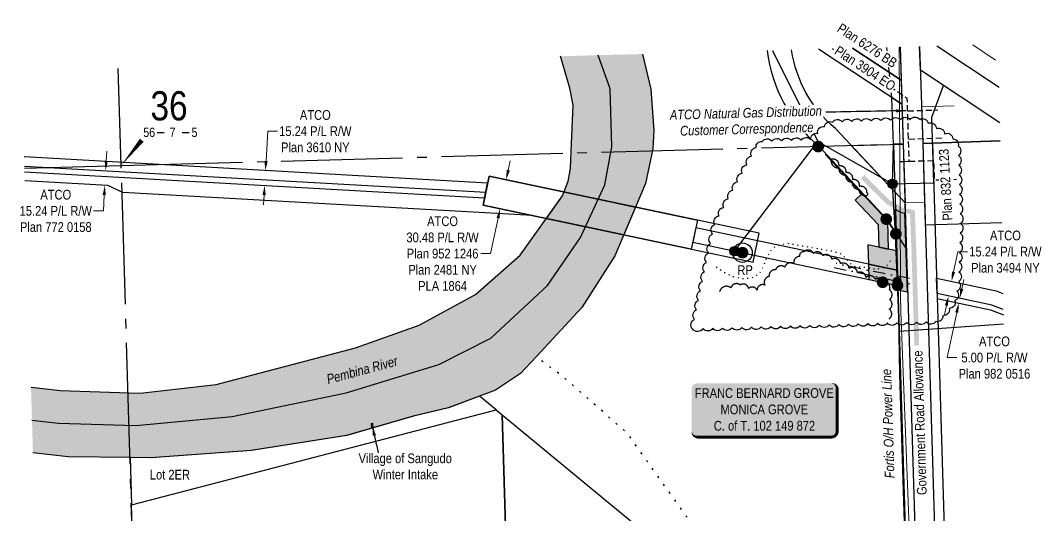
# Model space of a CAD drawing. Extents: x 637295 to 638874, y 5971243 to 5973352.
# Drawn here: x 637477 to 638530, y 5972107 to 5972617 of the extents above; entities that cross this region are included whole.
import ezdxf
from ezdxf.enums import TextEntityAlignment as Align

# ---------------------------------------------------------------- set-up
doc = ezdxf.new("R2010")
doc.units = 0
doc.header["$LTSCALE"] = 5
doc.header["$PDMODE"] = 3
doc.header["$PDSIZE"] = 0.5
for name, pattern in [('0', [1, 1, 0]), ('ACAD_ISO02W100', [15, 12, -3]), ('DASHDOT', [25.4, 12.7, -6.35, 0, -6.35]), ('DASHED4', [1.875, 1.25, -0.625]), ('foc-QUARTERLINE', [33, 25, -3, 2, -3]), ('foc-TOPO', [1, 0.2, -0.8]), ('foc-WHEELTRACKS', [2, 0.4, -1.6]), ('POWERLINE5', [7.8, 2.4, -0.6, 0.6, -0.6, 0.6, -0.6, 2.4]), ('UG_PIPE', [1.875, 1.25, -0.625])]:
    doc.linetypes.add(name, pattern=pattern)
doc.layers.get('Defpoints').update_dxf_attribs({"color": 9})
for name, color, linetype in [('10', 1, 'Continuous'), ('35', 37, 'Continuous'), ('9', 3, 'Continuous'), ('AS-FENCE-DASH', 48, 'foc-FENCE-DASH'), ('AS-OWNER', 7, 'Continuous'), ('AS-PIPE-UG', 44, 'UG_PIPE'), ('AS-PIPE-UG-CLIENT HIGH PRESSURE', 240, 'DASHDOT'), ('AS-PIPE-UG-T', 44, 'Continuous'), ('AS-POWER', 104, 'foc-POWER'), ('AS-POWER-EXISTING', 72, 'POWERLINE5'), ('AS-POWER-EXISTING-PP', 72, 'Continuous'), ('AS-POWER-OH-ATCO PIPELINES', 241, 'foc-OHPOWER'), ('AS-ROADS', 254, 'Continuous'), ('F-RW', 190, 'Continuous'), ('L-MON', 1, 'Continuous'), ('L-ROAD-T', 7, 'Continuous'), ('L-SEC', 7, 'Continuous'), ('L-SECLBL', 7, 'Continuous'), ('L-SECQ', 8, 'foc-QUARTERLINE'), ('L-TITLEDB', 4, 'Continuous'), ('L-TITLEDB-T', 4, 'Continuous'), ('P-TEMP WITHIN RW-H', 254, 'Continuous'), ('P-TEMP-ATCO PIPELINES', 104, 'Continuous'), ('P-TEMP-ATCO PIPELINES-H', 71, 'Continuous'), ('PROPOSED-SCOPE', 240, 'Continuous'), ('T-BUSH', 110, '0'), ('T-GENERAL', 48, 'foc-TOPO'), ('T-WATER', 160, 'Continuous'), ('T-WATER-H', 133, 'Continuous'), ('T-WATER-P3', 160, 'foc-WHEELTRACKS'), ('T-WATER-T', 170, 'Continuous')]:
    doc.layers.add(name, color=color, linetype=linetype)
doc.layers.add('AS-GENERAL', color=48, linetype='Continuous', lineweight=18)
doc.layers.add('F-RW-T', color=190, linetype='Continuous', lineweight=9)
doc.layers.add('AS-TELUS-ATCO PIPELINES', color=7, linetype='foc-TEL', lineweight=9, true_color=0xff9c38)
for name, color, linetype, true_color in [('P-GROUND DISTURBANCE', 7, 'DASHED4', 0x454545), ('P-GROUND DISTURBANCE-H', 7, 'Continuous', 0x999999), ('P-TEMP-WITHIN RW', 7, 'Continuous', 0x787878)]:
    doc.layers.add(name, color=color, linetype=linetype, true_color=true_color)
doc.styles.add('80', font='ARIALN.TTF', dxfattribs={"height": 10})
doc.styles.add('80CG', font='ARIALN.TTF', dxfattribs={"height": 10})
doc.styles.add('80L', font='ARIALN.TTF', dxfattribs={"height": 10})
doc.styles.add('foc-LtypeFont', font='ARIALN.TTF', dxfattribs={"height": 7.35})
doc.styles.add('SIMPLEX', font='ARIALN.TTF')
doc.linetypes.add('foc-FENCE-DASH', pattern='A,0.5,-0.5,1,-0.5,1,-0.5,1,-0.5,1,-0.5,["X",foc-LtypeFont,S=0.2,R=0,X=-0.625,Y=-0.75],-0.5', length=7.5)
doc.linetypes.add('foc-OHPOWER', pattern='A,10,-1,["O/P",foc-LtypeFont,S=0.2,R=0,X=-0.5,Y=-0.75],-3.25', length=14.25)
doc.linetypes.add('foc-POWER', pattern='A,6,-1,["P",foc-LtypeFont,S=0.2,R=0,X=-0.625,Y=-0.75],-1.24,4', length=12.24)
doc.linetypes.add('foc-TEL', pattern='A,2,-1,["T",foc-LtypeFont,S=0.2,R=0,X=-0.425,Y=-0.75],-1.24,8', length=12.24)
doc.linetypes.add('foc-TOPO-flowdirection-NOLINE', pattern='A,0,[">",foc-LtypeFont,S=0.3,R=0,X=0,Y=-0.945],-20,[">",foc-LtypeFont,S=0.3,R=0,X=0,Y=-0.945],0', length=20)
doc.dimstyles.new('Compass 5 000', dxfattribs={"dimscale": 5, "dimtxt": 9, "dimasz": 2, "dimexe": 0.2, "dimexo": 0.0625, "dimgap": 0.5, "dimtad": 0, "dimtih": 1, "dimtoh": 1, "dimzin": 0, "dimdsep": 46, "dimtxsty": '80CG', "dimcen": 0.1, "dimse1": 1, "dimse2": 1, "dimclrd": 256, "dimclrt": 256, "dimaunit": 1, "dimadec": 4, "dimazin": 0, "dimtfac": 0.06, "dimtofl": 0, "dimtmove": 0, "dimatfit": 1, "dimfxl": 0.2, "dimtolj": 1, "dimtzin": 0, "dimlwd": -1, "dimarcsym": 0})

# ---------------------------------------------------------------- blocks, each defined once
blk = doc.blocks.new('fdia')
at = {"color": 255, "const_width": 1}
blk.add_lwpolyline([(-0.5, 0, 1), (0.5, 0, 1)], format="xyb", close=True, dxfattribs=at)
blk = doc.blocks.new('Fdiaa')
blk.add_blockref('fdia', (0, 0))
blk = doc.blocks.new('fdib')
at = {"color": 1, "const_width": 1.6}
blk.add_lwpolyline([(-0.4, 0, 1), (0.4, 0, 1)], format="xyb", close=True, dxfattribs=at)
at = {"color": 1}
blk.add_circle((0, 0), 0.8, dxfattribs=at)
blk = doc.blocks.new('Fdibb')
blk.add_blockref('fdib', (0, 0))
blk = doc.blocks.new('fdicc')
for name in ['Fdibb', 'Fdiaa']:
    blk.add_blockref(name, (0, 0))
blk = doc.blocks.new('FDI')
blk.add_blockref('fdicc', (0, 0))
blk = doc.blocks.new('POWERPOLE')
h = blk.add_hatch(color=255)
edge = h.paths.add_edge_path()
edge.add_arc((0, 0), 0.96, 0, 360)
at = {"linetype": 'Continuous'}
for p, q in [((0.68, -0.68), (-0.68, 0.68)), ((-0.68, -0.68), (0.68, 0.68))]:
    blk.add_line(p, q, dxfattribs=at)
blk.add_circle((0, 0), 0.96, dxfattribs=at)
blk = doc.blocks.new('*D511')
at = {"layer": 'Defpoints', "color": 0, "transparency": 16777216}
for p in [(637729.4, 5972462.4), (637867.1, 5972454.6), (637866.3, 5972439.4)]:
    blk.add_point(p, dxfattribs=at)
at = {"layer": 'F-RW-T', "transparency": 16777216}
for p, q in [((637730, 5972472.4), (637731.7, 5972503)), ((637731.7, 5972503), (637741.7, 5972503)), ((637728, 5972437.2), (637727.5, 5972427.3))]:
    blk.add_line(p, q, dxfattribs=at)
for points in [[(637728.3, 5972472.5), (637731.7, 5972472.3), (637729.4, 5972462.4)], [(637726.4, 5972437.3), (637729.7, 5972437.1), (637728.6, 5972447.2)]]:
    blk.add_solid(points, dxfattribs=at)
at = {"layer": 'F-RW-T', "transparency": 16777216, "insert": (637780.8, 5972503), "char_height": 10, "attachment_point": 5, "style": '80CG'}
blk.add_mtext('\\A1;ATCO\\P15.24 P/L R/W\\PPlan 3610 NY', dxfattribs=at)
blk = doc.blocks.new('*D512')
at = {"layer": 'Defpoints', "color": 0, "transparency": 16777216}
for p in [(637542.3, 5972463.7), (637541.4, 5972448.4), (637563.9, 5972447.1)]:
    blk.add_point(p, dxfattribs=at)
at = {"layer": 'F-RW-T', "transparency": 16777216}
for p, q in [((637565.4, 5972472.4), (637565.9, 5972482.4)), ((637563.4, 5972437.2), (637562.4, 5972420.9)), ((637562.4, 5972420.9), (637552.4, 5972420.9))]:
    blk.add_line(p, q, dxfattribs=at)
for points in [[(637563.7, 5972472.5), (637567, 5972472.3), (637564.8, 5972462.4)], [(637561.7, 5972437.3), (637565, 5972437.1), (637563.9, 5972447.1)]]:
    blk.add_solid(points, dxfattribs=at)
at = {"layer": 'F-RW-T', "transparency": 16777216, "insert": (637513.4, 5972420.9), "char_height": 10, "attachment_point": 5, "style": '80CG'}
blk.add_mtext('\\A1;ATCO\\P15.24 P/L R/W\\PPlan 772 0158', dxfattribs=at)
blk = doc.blocks.new('*D513')
at = {"layer": 'Defpoints', "color": 0, "transparency": 16777216}
for p in [(638084.8, 5972430.3), (637971.2, 5972423.2), (638078.5, 5972400.5)]:
    blk.add_point(p, dxfattribs=at)
at = {"layer": 'F-RW-T', "transparency": 16777216}
for p, q in [((637979.5, 5972462.8), (637981.6, 5972472.6)), ((637969.1, 5972413.5), (637961.3, 5972376.9)), ((637961.3, 5972376.9), (637951.3, 5972376.9))]:
    blk.add_line(p, q, dxfattribs=at)
for points in [[(637977.9, 5972463.2), (637981.2, 5972462.5), (637977.5, 5972453.1)], [(637967.5, 5972413.8), (637970.7, 5972413.1), (637971.2, 5972423.2)]]:
    blk.add_solid(points, dxfattribs=at)
at = {"layer": 'F-RW-T', "transparency": 16777216, "insert": (637911.9, 5972376.9), "char_height": 10, "attachment_point": 5, "style": '80CG'}
blk.add_mtext('\\A1;ATCO\\P30.48 P/L R/W\\PPlan 952 1246\\PPlan 2481 NY\\PPLA 1864', dxfattribs=at)
blk = doc.blocks.new('*D515')
at = {"layer": 'Defpoints', "color": 0, "transparency": 16777216}
for p in [(638429.7, 5972349.6), (638436.2, 5972348.2), (638426.5, 5972334.7)]:
    blk.add_point(p, dxfattribs=at)
at = {"layer": 'F-RW-T', "transparency": 16777216}
for p, q in [((638438.3, 5972358), (638442.7, 5972378.9)), ((638442.7, 5972378.9), (638452.7, 5972378.9)), ((638431, 5972323.6), (638428.9, 5972313.8))]:
    blk.add_line(p, q, dxfattribs=at)
for points in [[(638436.7, 5972358.4), (638439.9, 5972357.7), (638436.2, 5972348.2)], [(638429.4, 5972323.9), (638432.6, 5972323.2), (638433.1, 5972333.3)]]:
    blk.add_solid(points, dxfattribs=at)
at = {"layer": 'F-RW-T', "transparency": 16777216, "insert": (638491.8, 5972378.9), "char_height": 10, "attachment_point": 5, "style": '80CG', "bg_fill": 3, "box_fill_scale": 1.1, "bg_fill_color": 256, "bg_fill_true_color": 13158600, "bg_fill_transparency": 0}
blk.add_mtext('\\A1;ATCO\\P15.24 P/L R/W\\PPlan 3494 NY', dxfattribs=at)
blk = doc.blocks.new('*D516')
at = {"layer": 'Defpoints', "color": 0, "transparency": 16777216}
for p in [(638443.7, 5972326), (638459.5, 5972327.8), (638458.4, 5972322.9)]:
    blk.add_point(p, dxfattribs=at)
at = {"layer": 'F-RW-T', "transparency": 16777216}
for p, q in [((638446.8, 5972340.7), (638448.9, 5972350.4)), ((638441.6, 5972316.2), (638439.6, 5972306.4)), ((638431.8, 5972269.8), (638439.6, 5972306.4)), ((638441.8, 5972269.8), (638431.8, 5972269.8))]:
    blk.add_line(p, q, dxfattribs=at)
for points in [[(638445.2, 5972341), (638448.4, 5972340.3), (638444.7, 5972330.9)], [(638440, 5972316.5), (638443.3, 5972315.9), (638443.7, 5972326)]]:
    blk.add_solid(points, dxfattribs=at)
at = {"layer": 'F-RW-T', "transparency": 16777216, "insert": (638480.5, 5972269.8), "char_height": 10, "attachment_point": 5, "style": '80CG'}
blk.add_mtext('\\A1;ATCO\\P5.00 P/L R/W\\PPlan 982 0516', dxfattribs=at)
blk = doc.blocks.new('L-SECLBL')
at = {"layer": '9', "color": 7}
for p, q in [((-5.1, -27.8), (-12.3, -27.8)), ((20.7, -27.8), (13.5, -27.8))]:
    blk.add_line(p, q, dxfattribs=at)
at = {"layer": '10', "color": 2, "style": 'SIMPLEX'}
blk.add_attdef('SEC', text='', height=30, dxfattribs=at).set_placement((0, 0), align=Align.MIDDLE)
at = {"layer": '10', "color": 5, "style": '80L'}
blk.add_attdef('TWP', text='', height=9.5, dxfattribs=at).set_placement((-14.4, -27.4), align=Align.MIDDLE_RIGHT)
blk.add_attdef('RGE', text='', height=9.5, dxfattribs=at).set_placement((3.6, -27.4), align=Align.MIDDLE_CENTER)
blk.add_attdef('MER', text='', height=9.5, dxfattribs=at).set_placement((23.2, -27.4), align=Align.MIDDLE_LEFT)
blk = doc.blocks.new('*U521')
h = blk.add_hatch(color=59)
edge = h.paths.add_edge_path()
edge.add_line((-69, -28.5), (69, -28.5))
edge.add_arc((69, -22.5), 6, 270, 360)
edge.add_line((75, -22.5), (75, 21))
edge.add_arc((69, 21), 6, 0, 90)
edge.add_line((69, 27), (-69, 27))
edge.add_arc((-69, 21), 6, 90, 180)
edge.add_line((-75, 21), (-75, -22.5))
edge.add_arc((-69, -22.5), 6, 180, 270)
at = {"color": 1, "flags": 128}
blk.add_lwpolyline([(-69, -28.5, 3, 3, 0), (69, -28.5, 3, 3, 0.414214), (75, -22.5, 3, 3, 0), (75, 21, 3, 0, 0.414214), (69, 27, 0, 0, 0), (-69, 27, 0, 0, 0.414214), (-75, 21, 0, 0, 0), (-75, -22.5, 0, 3, 0.414214)], format="xyseb", close=True, dxfattribs=at)
blk.add_lwpolyline([(-55.9, -16.3, 0, 7.5, 0), (0, 0, 0, 0, 0)], format="xyseb", dxfattribs=at)
at = {"color": 1, "style": '80'}
blk.add_attdef('ENTER_TEXT_001', (-36, -5), '', height=10, dxfattribs=at)
blk = doc.blocks.new('*U573')
at = {"layer": '35', "color": 3}
blk.add_circle((0, 0), 10, dxfattribs=at)
at = {"layer": '35', "color": 3, "style": '80'}
blk.add_attdef('RP_001', (-5.3, -22.9), '', height=10, dxfattribs=at)
blk = doc.blocks.new('*X575')
at = {"color": 0}
for p, q in [((102.1, -2061.6), (108.8, -2061.6)), ((102.2, -2061.7), (108.8, -2061.7)), ((102.3, -2061.4), (108.6, -2061.4)), ((102.3, -2061.9), (108.6, -2061.9)), ((102.5, -2061.2), (108.5, -2061.2)), ((102.5, -2062), (108.4, -2062)), ((102.6, -2062.2), (108.3, -2062.2)), ((102.7, -2061.1), (108.2, -2061.1)), ((102.8, -2062.3), (108.1, -2062.3)), ((102.9, -2060.9), (108, -2060.9)), ((103, -2062.5), (108, -2062.5)), ((103.1, -2062.7), (107.8, -2062.7)), ((103.2, -2060.8), (107.7, -2060.8)), ((103.3, -2062.8), (107.7, -2062.8)), ((103.4, -2063), (107.5, -2063)), ((103.4, -2067), (107.5, -2067)), ((103.5, -2060.6), (107.4, -2060.6)), ((103.6, -2063.1), (107.3, -2063.1)), ((103.6, -2066.9), (107.3, -2066.9)), ((103.7, -2063.3), (107.2, -2063.3)), ((103.8, -2066.7), (107.2, -2066.7)), ((103.9, -2060.5), (107, -2060.5)), ((103.9, -2063.4), (107, -2063.4)), ((103.9, -2066.6), (107, -2066.6)), ((104.1, -2063.6), (106.9, -2063.6)), ((104.1, -2066.4), (106.9, -2066.4)), ((104.2, -2063.7), (106.7, -2063.7)), ((104.2, -2066.2), (106.7, -2066.2)), ((104.4, -2063.9), (106.6, -2063.9)), ((104.4, -2066.1), (106.6, -2066.1)), ((104.5, -2060.3), (106.5, -2060.3)), ((104.5, -2064.1), (106.4, -2064.1)), ((104.5, -2065.9), (106.4, -2065.9)), ((104.7, -2064.2), (106.3, -2064.2)), ((104.7, -2065.8), (106.2, -2065.8)), ((104.8, -2064.4), (106.1, -2064.4)), ((104.8, -2065.6), (106.1, -2065.6)), ((105, -2064.5), (105.9, -2064.5)), ((105, -2065.5), (105.9, -2065.5)), ((105.1, -2064.7), (105.8, -2064.7)), ((105.2, -2065.3), (105.8, -2065.3)), ((105.3, -2064.8), (105.6, -2064.8)), ((105.3, -2065.2), (105.6, -2065.2)), ((102.1, -2068.4), (108.8, -2068.4)), ((102.2, -2068.3), (108.7, -2068.3)), ((102.3, -2068.1), (108.6, -2068.1)), ((102.3, -2068.6), (108.7, -2068.6)), ((102.5, -2068), (108.4, -2068)), ((102.5, -2068.7), (108.5, -2068.7)), ((102.7, -2067.8), (108.3, -2067.8)), ((102.7, -2068.9), (108.3, -2068.9)), ((102.8, -2067.7), (108.1, -2067.7)), ((102.9, -2069.1), (108, -2069.1)), ((103, -2067.5), (108, -2067.5)), ((103.1, -2067.3), (107.8, -2067.3)), ((103.2, -2069.2), (107.8, -2069.2)), ((103.3, -2067.2), (107.6, -2067.2)), ((103.5, -2069.4), (107.4, -2069.4)), ((103.9, -2069.5), (107.1, -2069.5)), ((104.4, -2069.7), (106.5, -2069.7))]:
    blk.add_line(p, q, dxfattribs=at)
blk = doc.blocks.new('Pile')
h = blk.add_hatch(color=255)
h.dxf.hatch_style = 1
edge = h.paths.add_edge_path()
edge.add_arc((0, 0), 0.868, 0, 360)
at = {"color": 224}
for p, q in [((0.54, -0.54), (-0.54, 0.54)), ((-0.54, -0.54), (0.54, 0.54))]:
    blk.add_line(p, q, dxfattribs=at)
blk.add_circle((0, 0), 0.768, dxfattribs=at)
at = {"color": 224, "xscale": 0.16, "yscale": 0.16, "zscale": 0.16}
blk.add_blockref('*X575', (-16.87, 330.4), dxfattribs=at)

msp = doc.modelspace()

# ---------------------------------------------------------------- hatches: boundary and pattern name
at = {"layer": 'AS-ROADS', "linetype": 'Continuous'}
h = msp.add_hatch(color=256, dxfattribs=at)
h.dxf.hatch_style = 1
h.paths.add_polyline_path([(638397.917, 5972282.213), (638402.914, 5972282.355), (638402.007, 5972314.137), (638400.051, 5972378.445), (638398.351, 5972421.633), (638392.621, 5972422.799), (638385.609, 5972424.261), (638372.538, 5972431.862), (638364.89, 5972439.342), (638353.693, 5972450.426), (638346.497, 5972457.875), (638342.901, 5972454.403), (638350.137, 5972446.912), (638361.384, 5972435.778), (638369.488, 5972427.854), (638383.797, 5972419.533), (638391.613, 5972417.903), (638393.511, 5972417.517), (638395.055, 5972378.271), (638397.011, 5972313.99)])
at = {"layer": 'P-GROUND DISTURBANCE-H', "linetype": 'Continuous'}
h = msp.add_hatch(color=256, dxfattribs=at)
h.dxf.hatch_style = 1
h.paths.add_polyline_path([(638377.938, 5972347.746), (638382.829, 5972346.714), (638382.736, 5972349.712), (638377.845, 5972350.744)])
at = {"layer": 'P-TEMP WITHIN RW-H'}
h = msp.add_hatch(color=256, dxfattribs=at)
h.dxf.hatch_style = 1
h.paths.add_polyline_path([(638380.083, 5972359.866), (638350.737, 5972366.059), (638351.225, 5972350.385), (638380.571, 5972344.192)])
at = {"layer": 'P-TEMP-ATCO PIPELINES-H'}
h = msp.add_hatch(color=256, dxfattribs=at)
h.dxf.hatch_style = 1
h.paths.add_polyline_path([(638361.338, 5972383.676), (638371.406, 5972381.551), (638370.517, 5972410.129), (638369.044, 5972412.385), (638344.261, 5972438.806), (638336.969, 5972431.966), (638360.62, 5972406.753)])
h = msp.add_hatch(color=256, dxfattribs=at)
h.dxf.hatch_style = 1
h.paths.add_polyline_path([(638378.123, 5972422.832), (638383.797, 5972419.533), (638387.97, 5972418.663), (638390.508, 5972337.132), (638380.727, 5972339.196)])
h = msp.add_hatch(color=256, dxfattribs=at)
h.dxf.hatch_style = 1
h.paths.add_polyline_path([(638379.461, 5972379.851), (638350.115, 5972386.044), (638350.737, 5972366.059), (638380.083, 5972359.866)])
at = {"layer": 'T-WATER-H'}
h = msp.add_hatch(color=256, dxfattribs=at)
h.dxf.hatch_style = 1
h.paths.add_polyline_path([(637487.881, 5972239.228), (637489.888, 5972171.557), (637526.072, 5972167.759), (637590.903, 5972166.8), (637611.484, 5972166.495), (637714.837, 5972173.956), (637813.046, 5972189.499), (637881.685, 5972209.51), (637917.722, 5972218.015), (637966.591, 5972236.346), (637992.276, 5972253.432), (638008.349, 5972270.743), (638055.267, 5972321.27), (638089.271, 5972374.604), (638120.893, 5972449.126), (638128.453, 5972484.866), (638128.557, 5972485.357), (638129.666, 5972503.657), (638126.39, 5972546.182), (638117.857, 5972582.506), (638033.509, 5972580.198), (638043.134, 5972547.282), (638046.295, 5972529.889), (638044.503, 5972482.44), (638043.826, 5972464.502), (638041.179, 5972451.525), (638035.609, 5972436.548), (637991.882, 5972375.155), (637945.783, 5972334.643), (637887.764, 5972303.195), (637822.333, 5972279.817), (637678.772, 5972242.171), (637600.243, 5972233.201), (637588.867, 5972233.574), (637518.309, 5972235.888)])

# ---------------------------------------------------------------- linework, layer by layer
at = {"layer": 'AS-FENCE-DASH', "flags": 128}
for points in [[(638351.173, 5972431.638), (638341.521, 5972441.364), (638317.601, 5972466.6), (638305.995, 5972479.365)], [(638379.444, 5972377.333), (638379.176, 5972392.133), (638378.926, 5972397.403), (638375.639, 5972402.691), (638368.926, 5972412.655), (638355.523, 5972426.956)], [(638381.905, 5972309.423), (638381.121, 5972335.045), (638380.533, 5972352.17), (638379.884, 5972361.199), (638379.587, 5972371.88)]]:
    msp.add_lwpolyline(points, dxfattribs=at)
at = {"layer": 'AS-GENERAL', "linetype": 'ACAD_ISO02W100', "const_width": 1.5, "flags": 128}
msp.add_lwpolyline([(638355.536, 5972426.956), (638351.171, 5972431.648)], dxfattribs=at)
at = {"layer": 'AS-GENERAL', "const_width": 1.5, "flags": 128}
msp.add_lwpolyline([(638379.574, 5972371.889), (638379.447, 5972377.326)], dxfattribs=at)
at = {"layer": 'AS-PIPE-UG'}
for p, q in [((638391.055, 5972523.897), (638422.17, 5972524.943)), ((638392.042, 5972494.942), (638429.485, 5972496.152))]:
    msp.add_line(p, q, dxfattribs=at)
at = {"layer": 'AS-PIPE-UG', "flags": 128}
for points in [[(638385.895, 5972540.113), (638313.518, 5972587.861)], [(638388.044, 5972471.903), (638392.643, 5972472.051), (638391.055, 5972523.897), (638390.662, 5972536.741), (638385.895, 5972540.113)], [(638382.866, 5972471.764), (638383.116, 5972471.771), (638388.014, 5972471.902), (638388.044, 5972471.903)], [(638392.643, 5972472.051), (638417.849, 5972472.821), (638418.464, 5972452.763), (638441.353, 5972453.462)]]:
    msp.add_lwpolyline(points, dxfattribs=at)
at = {"layer": 'AS-PIPE-UG-CLIENT HIGH PRESSURE', "ltscale": 0.2, "flags": 128}
for points in [[(638392.974, 5972351.353), (638384.833, 5972352.956), (638375.88, 5972354.73), (638365.277, 5972356.743), (638353.262, 5972359.05), (638317.415, 5972366.895)], [(638315.266, 5972362.649), (638352.074, 5972354.833), (638364.639, 5972352.025), (638375.477, 5972349.693), (638384.387, 5972347.688), (638393.234, 5972345.871)]]:
    msp.add_lwpolyline(points, dxfattribs=at)
at = {"layer": 'AS-POWER-OH-ATCO PIPELINES', "flags": 128}
for points in [[(638375.43, 5972448.815), (638376.433, 5972489.571), (638374.905, 5972537.587), (638369.622, 5972589.396)], [(638251.753, 5972586.17), (638298.589, 5972492.423)], [(638418.105, 5972449.944), (638416.011, 5972517.414), (638428.058, 5972550.107)], [(638212.757, 5972379.385), (638298.589, 5972492.423)], [(638298.589, 5972492.423), (638375.43, 5972448.815), (638418.105, 5972449.944)], [(638403.977, 5971587.656), (638382.978, 5972252.637), (638381.888, 5972313.169), (638378.169, 5972403.489), (638376.908, 5972424.775), (638375.43, 5972448.815)], [(638382.181, 5972296.913), (638489.805, 5972304.701)]]:
    msp.add_lwpolyline(points, dxfattribs=at)
at = {"layer": 'AS-TELUS-ATCO PIPELINES', "flags": 128}
for points in [[(638412.183, 5971587.886), (638384.085, 5972316.961), (638383.691, 5972334.548), (638383.81, 5972351.255), (638382.46, 5972589.747)], [(638458.06, 5972591.816), (638481.45, 5972576.256)], [(638434.134, 5971588.503), (638431.066, 5971688.482), (638406.588, 5972490.496), (638405.388, 5972528.27), (638439.036, 5972529.298)]]:
    msp.add_lwpolyline(points, dxfattribs=at)
msp.add_lwpolyline([(638271.485, 5972586.71, 0.18635109), (638316.7, 5972505.761), (638388.346, 5972429.193), (638408.442, 5972429.807)], format="xyb", dxfattribs=at)
at = {"layer": 'F-RW', "flags": 128}
for points in [[(637481.295, 5972461.195), (637955.157, 5972434.412), (637958.346, 5972449.493), (637480.842, 5972476.483)], [(637481.119, 5972467.125), (637956.391, 5972440.249), (637953.581, 5972426.96), (638004.609, 5972416.167), (637582.571, 5972439.99), (637567.016, 5972446.97), (637481.573, 5972451.816)], [(638489.541, 5972319.389), (638477.93, 5972323.855), (638421.386, 5972335.812), (638420.906, 5972351.486), (638482.267, 5972338.512), (638489.246, 5972335.828)], [(638489.541, 5972319.389), (638477.93, 5972323.855), (638421.386, 5972335.812), (638421.544, 5972330.67), (638476.507, 5972319.048), (638489.638, 5972313.997)]]:
    msp.add_lwpolyline(points, dxfattribs=at)
for points in [[(637959.884, 5972456.772), (637953.581, 5972426.96), (638231.735, 5972368.133), (638238.038, 5972397.945)], [(637959.884, 5972456.772), (638174.439, 5972411.396), (638168.137, 5972381.584), (637953.581, 5972426.96)], [(638172.793, 5972403.609), (638169.642, 5972388.703), (638380.571, 5972344.192), (638380.083, 5972359.866)]]:
    msp.add_lwpolyline(points, close=True, dxfattribs=at)
at = {"layer": 'F-RW'}
for points in [[(638037.06, 5972440.449), (638110.611, 5972424.894), (638098.484, 5972396.315), (638018.934, 5972413.138), (638035.609, 5972436.549), (638037.06, 5972440.449)], [(637838.748, 5972202.071), (637839.658, 5972202.148), (637840.067, 5972197.378), (637839.172, 5972197.117), (637838.748, 5972202.071)]]:
    msp.add_lwpolyline(points, close=True, dxfattribs=at)
at = {"layer": 'L-SEC'}
for p, q in [((638383.313, 5972589.771), (638386.487, 5972489.846)), ((638403.417, 5972590.321), (638406.588, 5972490.484)), ((638386.487, 5972489.846), (638410.964, 5971687.865)), ((638406.589, 5972490.459), (638431.066, 5971688.479))]:
    msp.add_line(p, q, dxfattribs=at)
at = {"layer": 'L-SECLBL', "flags": 128}
msp.add_lwpolyline([(637580.818, 5972467.783, 0, 4.999, 0), (637601.977, 5972493.695, 0, 0, 0)], format="xyseb", dxfattribs=at)
at = {"layer": 'L-SECQ'}
for p, q in [((637580.818, 5972467.783), (637577.837, 5972567.729)), ((638406.588, 5972490.496), (638486.418, 5972493.077)), ((637580.818, 5972467.783), (638386.487, 5972489.846)), ((637481.181, 5972465.054), (637580.818, 5972467.783)), ((637604.76, 5971665.142), (637580.818, 5972467.783))]:
    msp.add_line(p, q, dxfattribs=at)
at = {"layer": 'L-TITLEDB'}
for p, q in [((638376.435, 5972489.539), (638400.911, 5971687.558)), ((638416.642, 5972490.766), (638441.118, 5971688.786))]:
    msp.add_line(p, q, dxfattribs=at)
at = {"layer": 'L-TITLEDB', "flags": 128}
for points in [[(638383.307, 5972589.77), (638385.184, 5972530.806), (638299.289, 5972587.471)], [(638334.355, 5972588.431), (638384.4, 5972555.416), (638385.184, 5972530.806), (638299.289, 5972587.471)], [(638383.307, 5972589.77), (638384.4, 5972555.416), (638334.355, 5972588.431)], [(638486.082, 5972511.771), (638404.19, 5972565.876), (638403.411, 5972590.321)], [(638421.179, 5972590.807), (638485.424, 5972548.361)], [(638486.419, 5972493.016), (638406.589, 5972490.459), (638409.156, 5972406.44), (638487.931, 5972408.948)]]:
    msp.add_lwpolyline(points, dxfattribs=at)
msp.add_lwpolyline([(638246.279, 5972586.021, 0.1869243), (638299.396, 5972487.462), (638369.27, 5972412.786), (638389.806, 5972381.462), (638388.345, 5972429.194), (638316.7, 5972505.761, -0.18455135), (638271.555, 5972586.712, -0.18455135)], format="xyb", dxfattribs=at)
for points in [[(638374.905, 5972537.587), (638385.184, 5972530.806), (638386.487, 5972489.847), (638376.433, 5972489.571)], [(638332.99, 5972488.166), (638386.5, 5972489.631), (638388.345, 5972429.194)], [(637966.951, 5972216.123), (637950.026, 5972230.08), (637917.924, 5972218.034), (637881.906, 5972209.532), (637813.3, 5972189.523), (637715.015, 5972174.034), (637611.618, 5972166.594), (637589.955, 5972166.916), (637591.407, 5972118.256)], [(637591.407, 5972118.256), (637966.951, 5972216.123), (637973.242, 5972210.923), (637988.616, 5971694.3), (638400.36, 5971705.86), (638400.913, 5971687.582), (637604.928, 5971665.205)], [(637973.242, 5972210.923), (638321.011, 5971924.078), (638393.684, 5971926.296), (638400.36, 5971705.86), (637988.616, 5971694.3)]]:
    msp.add_lwpolyline(points, close=True, dxfattribs=at)
at = {"layer": 'P-GROUND DISTURBANCE', "flags": 128}
msp.add_lwpolyline([(638377.938, 5972347.746), (638382.829, 5972346.714), (638382.736, 5972349.712), (638377.845, 5972350.744)], close=True, dxfattribs=at)
at = {"layer": 'P-TEMP-ATCO PIPELINES', "flags": 128}
for points in [[(638361.338, 5972383.676), (638371.406, 5972381.551), (638370.517, 5972410.129), (638369.044, 5972412.385), (638344.261, 5972438.806), (638336.969, 5972431.966), (638360.62, 5972406.753)], [(638378.123, 5972422.832), (638383.797, 5972419.533), (638387.97, 5972418.663), (638390.508, 5972337.132), (638380.727, 5972339.196)], [(638379.461, 5972379.851), (638350.115, 5972386.044), (638350.737, 5972366.059), (638380.083, 5972359.866)]]:
    msp.add_lwpolyline(points, close=True, dxfattribs=at)
at = {"layer": 'P-TEMP-WITHIN RW', "flags": 128}
msp.add_lwpolyline([(638380.083, 5972359.866), (638350.737, 5972366.059), (638351.225, 5972350.385), (638380.571, 5972344.192)], close=True, dxfattribs=at)
at = {"layer": 'T-BUSH', "flags": 128}
msp.add_lwpolyline([(638312.663, 5972474.393, -0.52056705), (638320.027, 5972467.631, -0.52056705), (638327.257, 5972460.735, -0.52056705), (638334.036, 5972453.387, -0.52056705), (638341.161, 5972446.396, -0.52056705), (638348.731, 5972439.867, -0.52056705), (638348.786, 5972436.561, -0.52056705), (638341.257, 5972443.092, -0.52056705), (638334.429, 5972450.395, -0.52056705), (638327.669, 5972457.76, -0.52056705), (638320.582, 5972464.811, -0.52056705)], format="xyb", close=True, dxfattribs=at)
msp.add_lwpolyline([(638371.93, 5972309.682, 0.52056705), (638372.218, 5972319.675, 0.52056705), (638372.505, 5972329.669, 0.52056705), (638372.293, 5972339.663, 0.52056705), (638367.44, 5972347.681, 0.52056705), (638358.041, 5972350.436, 0.52056705), (638348.255, 5972352.383, 0.52056705), (638339.473, 5972357.159, 0.52056705), (638330.69, 5972361.935, 0.52056705), (638321.838, 5972366.581, 0.52056705), (638312.984, 5972371.224, 0.52056705), (638303.717, 5972374.897, 0.52056705), (638294.008, 5972377.142, 0.52056705), (638284.156, 5972378.828, 0.52056705), (638279.79, 5972373.89, 0.52056705), (638273.99, 5972366.319, 0.52056705), (638264.516, 5972363.131, 0.52056705), (638254.959, 5972360.196, 0.52056705), (638248.473, 5972353.389, 0.52056705), (638243.988, 5972344.541, 0.52056705), (638235.851, 5972339.31, 0.52056705), (638227.273, 5972341.039, 0.52056705), (638218.571, 5972344.691, 0.52056705), (638209.002, 5972341.798, 0.52056705), (638197.285, 5972337.809, 0.52056705)], format="xyb", dxfattribs=at)
at = {"layer": 'T-GENERAL', "flags": 128}
msp.add_lwpolyline([(638193.846, 5972363.313), (638202.297, 5972357.442), (638211.292, 5972353.265), (638220.043, 5972351.231), (638230.209, 5972351.828), (638238.599, 5972356.482), (638243.094, 5972365.055), (638246.235, 5972373.422), (638250.293, 5972380.333), (638256.056, 5972385.386), (638266.676, 5972387.669), (638278.714, 5972385.621), (638295.946, 5972382.561), (638311.43, 5972380.021), (638321.377, 5972377.237), (638326.559, 5972372.871), (638335.105, 5972363.921), (638346.702, 5972362.931), (638358.481, 5972360.792), (638368.519, 5972362.959), (638374.365, 5972371.113)], dxfattribs=at)
at = {"layer": 'T-WATER', "flags": 128}
for points in [[(637487.881, 5972239.228), (637518.309, 5972235.888), (637588.867, 5972233.574), (637600.243, 5972233.201), (637678.772, 5972242.171), (637822.333, 5972279.817), (637887.764, 5972303.195), (637945.783, 5972334.643), (637991.882, 5972375.155), (638035.609, 5972436.548), (638041.179, 5972451.525), (638043.826, 5972464.502), (638044.503, 5972482.44), (638046.295, 5972529.889), (638043.134, 5972547.282), (638033.509, 5972580.198)], [(638117.857, 5972582.506), (638126.39, 5972546.182), (638129.666, 5972503.657), (638128.557, 5972485.357), (638128.453, 5972484.866), (638120.893, 5972449.126), (638089.271, 5972374.604), (638055.267, 5972321.27), (638008.349, 5972270.743), (637992.276, 5972253.432), (637966.591, 5972236.346), (637917.722, 5972218.015), (637881.685, 5972209.51), (637813.046, 5972189.499), (637714.837, 5972173.956), (637611.484, 5972166.495), (637590.903, 5972166.8), (637526.072, 5972167.759), (637489.888, 5972171.557)]]:
    msp.add_lwpolyline(points, dxfattribs=at)
at = {"layer": 'T-WATER', "linetype": 'foc-TOPO-flowdirection-NOLINE', "flags": 128}
msp.add_lwpolyline([(637488.886, 5972205.352), (637516.051, 5972202.403), (637595.859, 5972199.977), (637695.285, 5972208.997), (637812.69, 5972233.447), (637908.167, 5972262.735), (637961.673, 5972289.664), (638019.952, 5972344.246), (638053.991, 5972393.502), (638079.01, 5972447.8), (638086.426, 5972486.931), (638084.648, 5972546.655), (638072.048, 5972581.253)], dxfattribs=at)
at = {"layer": 'T-WATER-P3', "flags": 128}
msp.add_lwpolyline([(638310.524, 5971956.528), (638261.607, 5971994.217), (638219.592, 5972044.271), (638176.472, 5972087.55), (638102.165, 5972191.899), (638036.445, 5972249.824), (638008.349, 5972270.743)], dxfattribs=at)

# ---------------------------------------------------------------- block references
at = {"xscale": 4.998649499999999, "yscale": 4.998649499999999, "zscale": 4.998649499999999}
msp.add_blockref('Pile', (638380.337, 5972348.729), dxfattribs=at)
at = {"layer": 'AS-OWNER', "color": 6}
ref = msp.add_blockref('*U521', (638243.517, 5972216.466), dxfattribs=dict(at, xscale=0.9997299000000001, yscale=0.9997299000000001, zscale=0.9997299000000001))
ref.add_attrib('ENTER_TEXT_001', 'FRANC BERNARD GROVE', (638171.773, 5972228.303), dxfattribs={"layer": '0', "color": 1, "height": 9.9973, "style": '80'})
ref.add_attrib('ENTER_TEXT_002', 'MONICA GROVE', (638198.219, 5972211.464), dxfattribs={"layer": '0', "color": 1, "height": 9.9973, "style": '80'})
ref.add_attrib('ENTER_TEXT_003', 'C. of T. 102 149 872', (638191.332, 5972194.624), dxfattribs={"layer": '0', "color": 1, "height": 9.9973, "style": '80'})
at = {"layer": 'AS-POWER-EXISTING', "xscale": 4.999999999999975, "yscale": 4.999999999999975, "zscale": 4.999999999999975}
msp.add_blockref('POWERPOLE', (638212.757, 5972379.385), dxfattribs=at)
at = {"layer": 'AS-POWER-EXISTING-PP', "color": 6, "xscale": 4.998649499999992, "yscale": 4.998649499999992, "zscale": 4.998649499999992}
msp.add_blockref('POWERPOLE', (638375.43, 5972448.815), dxfattribs=at)
at = {"layer": 'L-MON', "xscale": 4.999999999999975, "yscale": 4.999999999999975, "zscale": 4.999999999999975}
for p in [(638369.044, 5972412.385), (638378.919, 5972397.258), (638220.934, 5972377.879), (638365.268, 5972347.4), (638380.571, 5972344.192)]:
    msp.add_blockref('FDI', p, dxfattribs=at)
at = {"layer": 'L-SECLBL', "xscale": 0.9997299000000001, "yscale": 0.9997299000000001, "zscale": 0.9997299000000001}
msp.add_blockref('L-SECLBL', (637630.089, 5972529.198), dxfattribs=at).add_auto_attribs({'SEC': '36', 'TWP': '56', 'RGE': '7', 'MER': '5'})
at = {"layer": 'L-TITLEDB-T', "color": 6, "linetype": 'Continuous', "xscale": 0.9997299000000001, "yscale": 0.9997299000000001, "zscale": 0.9997299000000001}
msp.add_blockref('*U573', (638220.934, 5972377.879), dxfattribs=at).add_auto_attribs({'RP_001': 'RP'})

# ---------------------------------------------------------------- texts
at = {"layer": 'AS-POWER', "insert": (638367.61, 5972145.022), "char_height": 9.9973, "attachment_point": 1, "rotation": 91.808695, "style": '80L'}
msp.add_mtext_dynamic_manual_height_columns('\\pi0.32617;{\\fArial Narrow|b0|i1|c0|p34;Fortis O/H Power Line}', width=112.4707, gutter_width=49.986, heights=[0], dxfattribs=at)
at = {"layer": 'F-RW-T', "insert": (637825.284, 5972171.091), "char_height": 9.9973, "attachment_point": 1, "style": '80L'}
msp.add_mtext_dynamic_manual_height_columns('\\pi0.07726;Village of Sangudo\\P\\pi14.49356;Winter Intake', width=95.81081, gutter_width=49.986, heights=[0], dxfattribs=at)
at = {"layer": 'L-ROAD-T', "style": '80L'}
msp.add_text('Government Road Allowance', height=9.9973, rotation=91.748123, dxfattribs=at).set_placement((638403.482, 5972202.69), align=Align.MIDDLE_CENTER)
at = {"layer": 'L-TITLEDB-T', "insert": (637609.834, 5972154.23), "char_height": 9.9973, "attachment_point": 1, "style": '80L'}
msp.add_mtext_dynamic_manual_height_columns('\\pi0.45915;Lot 2ER', width=41.32349, gutter_width=49.986, heights=[0], dxfattribs=at)
at = {"layer": 'T-WATER-T', "insert": (637791.13, 5972252.027), "char_height": 9.9973, "attachment_point": 1, "rotation": 15.025416, "style": '80L'}
msp.add_mtext_dynamic_manual_height_columns('\\pi0.32617;{\\fArial Narrow|b0|i1|c0|p34;Pembina River}', width=76.1981, gutter_width=49.986, heights=[0], dxfattribs=at)

# ---------------------------------------------------------------- dimensions: what is measured, and where the dimension line sits
at = {"layer": 'F-RW-T'}
dim = msp.add_linear_dim(base=(637729.441, 5972462.431), p1=(637866.255, 5972439.437), p2=(637867.115, 5972454.65), angle=86.764935, text='ATCO\\P15.24 P/L R/W\\PPlan 3610 NY', dimstyle='Compass 5 000', dxfattribs=at)
dim.commit()
dim.dimension.update_dxf_attribs({"geometry": '*D511', "text_midpoint": (637780.823, 5972503.045), "dimtype": 161})
at = {"layer": 'F-RW-T', "color": 6}
for base, p1, p2, angle, text, picture, middle in [((637563.935, 5972447.145), (637542.291, 5972463.665), (637541.427, 5972448.421), 266.753874, 'ATCO\\P15.24 P/L R/W\\PPlan 772 0158', '*D512', (637513.361, 5972420.918)), ((637971.151, 5972423.244), (638084.829, 5972430.346), (638078.524, 5972400.536), 258.058439, 'ATCO\\P30.48 P/L R/W\\PPlan 952 1246\\PPlan 2481 NY\\PPLA 1864', '*D513', (637911.876, 5972376.888))]:
    dim = msp.add_linear_dim(base=base, p1=p1, p2=p2, angle=angle, text=text, dimstyle='Compass 5 000', dxfattribs=at)
    dim.commit()
    dim.dimension.update_dxf_attribs({"geometry": picture, "text_midpoint": middle, "dimtype": 161})

# ---------------------------------------------------------------- leaders
at = {"layer": 'F-RW-T', "path_type": 1}
msp.add_leader([(637839.477, 5972199.404), (637845.596, 5972171.829)], dimstyle='Compass 5 000', override={"dimgap": 0.5, "dimtad": 0}, dxfattribs=at)

# ---------------------------------------------------------------- next in the draw order: texts
at = {"layer": 'AS-PIPE-UG-T', "insert": (638145.903, 5972524.775), "char_height": 9.9973, "width": 156.39472, "attachment_point": 1, "rotation": 1.568623, "style": '80L', "bg_fill": 3, "box_fill_scale": 1.15, "bg_fill_color": 256, "bg_fill_true_color": 256, "bg_fill_transparency": 0}
msp.add_mtext('\\pi0.04999;{\\fArial Narrow|b0|i1|c0|p34;ATCO Natural Gas Distribution \\P\\pi10.11207;Customer Correspondence}', dxfattribs=at)
at = {"layer": 'L-TITLEDB-T', "insert": (638322.547, 5972615.022), "char_height": 9.9973, "attachment_point": 1, "rotation": 326.586886, "style": '80L', "bg_fill": 3, "box_fill_scale": 1.15, "bg_fill_color": 256, "bg_fill_true_color": 256, "bg_fill_transparency": 0}
msp.add_mtext_dynamic_manual_height_columns('\\pi0.48984;Plan 6276 BB', width=69.54233, gutter_width=49.986, heights=[0], dxfattribs=at)

# ---------------------------------------------------------------- next in the draw order: linework, layer by layer
at = {"layer": 'PROPOSED-SCOPE', "flags": 128}
msp.add_lwpolyline([(638169.395, 5972299.347, -0.52056705), (638171.464, 5972309.128, -0.52056705), (638173.533, 5972318.909, -0.52056705), (638175.601, 5972328.69, -0.52056705), (638177.67, 5972338.471, -0.52056705), (638179.738, 5972348.252, -0.52056705), (638181.807, 5972358.033, -0.52056705), (638183.875, 5972367.814, -0.52056705), (638185.944, 5972377.595, -0.52056705), (638188.013, 5972387.376, -0.52056705), (638190.081, 5972397.157, -0.52056705), (638192.15, 5972406.938, -0.52056705), (638196.734, 5972415.791, -0.52056705), (638201.508, 5972424.575, -0.52056705), (638206.281, 5972433.36, -0.52056705), (638211.054, 5972442.144, -0.52056705), (638215.827, 5972450.928, -0.52056705), (638220.601, 5972459.712, -0.52056705), (638225.374, 5972468.496, -0.52056705), (638230.147, 5972477.281, -0.52056705), (638234.92, 5972486.065, -0.52056705), (638241.242, 5972492.348, -0.52056705), (638251.233, 5972492.707, -0.52056705), (638261.224, 5972493.066, -0.52056705), (638271.215, 5972493.425, -0.52056705), (638281.206, 5972493.784, -0.52056705), (638291.197, 5972494.143, -0.52056705), (638298.418, 5972500.742, -0.52056705), (638305.386, 5972507.911, -0.52056705), (638313.566, 5972512.332, -0.52056705), (638323.559, 5972512.65, -0.52056705), (638333.551, 5972512.967, -0.52056705), (638343.543, 5972513.284, -0.52056705), (638353.535, 5972513.602, -0.52056705), (638363.528, 5972513.919, -0.52056705), (638373.52, 5972514.237, -0.52056705), (638383.512, 5972514.554, -0.52056705), (638393.504, 5972514.872, -0.52056705), (638403.497, 5972515.189, -0.52056705), (638412.289, 5972511.131, -0.52056705), (638420.722, 5972505.762, -0.52056705), (638429.155, 5972500.392, -0.52056705), (638437.588, 5972495.023, -0.52056705), (638443.044, 5972487.957, -0.52056705), (638443.362, 5972477.965, -0.52056705), (638443.68, 5972467.973, -0.52056705), (638443.998, 5972457.981, -0.52056705), (638444.316, 5972447.988, -0.52056705), (638444.634, 5972437.996, -0.52056705), (638444.952, 5972428.004, -0.52056705), (638445.27, 5972418.012, -0.52056705), (638445.588, 5972408.019, -0.52056705), (638445.283, 5972398.028, -0.52056705), (638444.951, 5972388.036, -0.52056705), (638444.618, 5972378.044, -0.52056705), (638444.286, 5972368.052, -0.52056705), (638443.953, 5972358.061, -0.52056705), (638443.621, 5972348.069, -0.52056705), (638441.791, 5972338.259, -0.52056705), (638439.723, 5972328.478, -0.52056705), (638433.908, 5972320.556, -0.52056705), (638427.371, 5972312.992, -0.52056705), (638420.087, 5972306.998, -0.52056705), (638410.094, 5972306.693, -0.52056705), (638400.101, 5972306.388, -0.52056705), (638390.109, 5972306.083, -0.52056705), (638380.116, 5972305.778, -0.52056705), (638370.123, 5972305.473, -0.52056705), (638360.131, 5972305.168, -0.52056705), (638350.138, 5972304.863, -0.52056705), (638340.145, 5972304.558, -0.52056705), (638330.153, 5972304.253, -0.52056705), (638320.16, 5972303.948, -0.52056705), (638310.167, 5972303.643, -0.52056705), (638300.175, 5972303.339, -0.52056705), (638290.182, 5972303.034, -0.52056705), (638280.189, 5972302.729, -0.52056705), (638270.197, 5972302.424, -0.52056705), (638260.204, 5972302.119, -0.52056705), (638250.212, 5972301.814, -0.52056705), (638240.219, 5972301.509, -0.52056705), (638230.226, 5972301.204, -0.52056705), (638220.234, 5972300.899, -0.52056705), (638210.241, 5972300.594, -0.52056705), (638200.248, 5972300.289, -0.52056705), (638190.256, 5972299.984, -0.52056705), (638180.263, 5972299.679, -0.52056705)], format="xyb", close=True, dxfattribs=at)

# ---------------------------------------------------------------- next in the draw order: block references
at = {"layer": 'L-MON', "xscale": 4.999999999999975, "yscale": 4.999999999999975, "zscale": 4.999999999999975}
msp.add_blockref('FDI', (638298.864, 5972487.202), dxfattribs=at)

# ---------------------------------------------------------------- next in the draw order: texts
at = {"layer": 'L-TITLEDB-T', "insert": (638319.892, 5972591.866), "char_height": 9.9973, "attachment_point": 1, "rotation": 326.586886, "style": '80L', "bg_fill": 3, "box_fill_scale": 1.15, "bg_fill_color": 256, "bg_fill_true_color": 256, "bg_fill_transparency": 0}
msp.add_mtext_dynamic_manual_height_columns('\\pi0.48984;Plan 3904 EO', width=70.92668, gutter_width=49.986, heights=[0], dxfattribs=at)

# ---------------------------------------------------------------- next in the draw order: leaders
at = {"layer": 'AS-PIPE-UG-T', "path_type": 1}
msp.add_leader([(638389.025, 5972524.136), (638306.769, 5972522.57)], dimstyle='Compass 5 000', override={"dimgap": 0.5, "dimtad": 0}, dxfattribs=at)

# ---------------------------------------------------------------- next in the draw order: dimensions: what is measured, and where the dimension line sits
at = {"layer": 'F-RW-T'}
dim = msp.add_linear_dim(base=(638436.224, 5972348.247), p1=(638426.532, 5972334.724), p2=(638429.684, 5972349.63), angle=78.061375, text='ATCO\\P15.24 P/L R/W\\PPlan 3494 NY', dimstyle='Compass 5 000', override={"dimtfill": 1}, dxfattribs=at)
dim.commit()
dim.dimension.update_dxf_attribs({"geometry": '*D515', "text_midpoint": (638491.798, 5972378.93), "dimtype": 161})

# ---------------------------------------------------------------- next in the draw order: texts
at = {"layer": 'L-TITLEDB-T', "insert": (638427.365, 5972410.201), "char_height": 9.9973, "attachment_point": 1, "rotation": 93.276289, "style": '80L', "bg_fill": 3, "box_fill_scale": 1.15, "bg_fill_color": 256, "bg_fill_true_color": 256, "bg_fill_transparency": 0}
msp.add_mtext_dynamic_manual_height_columns('\\pi0.48984;Plan 832 1123', width=73.42941, gutter_width=49.986, heights=[0], dxfattribs=at)

# ---------------------------------------------------------------- next in the draw order: dimensions: what is measured, and where the dimension line sits
at = {"layer": 'F-RW-T'}
dim = msp.add_linear_dim(base=(638443.688, 5972325.988), p1=(638459.467, 5972327.759), p2=(638458.433, 5972322.87), angle=258.060601, text='ATCO\\P5.00 P/L R/W\\PPlan 982 0516', dimstyle='Compass 5 000', override={"dimtmove": 1}, dxfattribs=at)
dim.commit()
dim.dimension.update_dxf_attribs({"geometry": '*D516', "text_midpoint": (638433.957, 5972269.826), "dimtype": 161})

doc.saveas('drawing.dxf')
